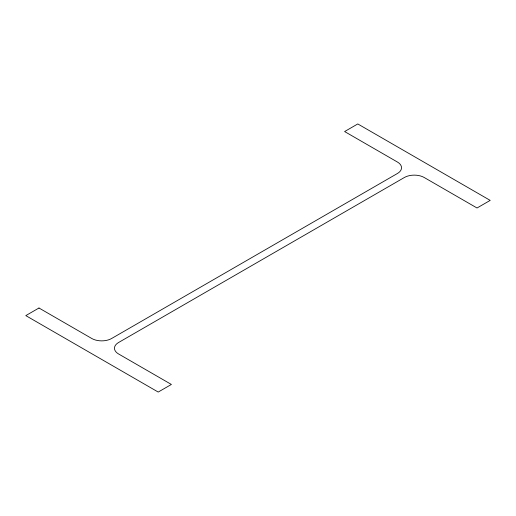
<?xml version="1.0" encoding="UTF-8"?>
<svg xmlns="http://www.w3.org/2000/svg" width="516" height="516" viewBox="0 0 516 516"><rect width="100%" height="100%" fill="white"/><g stroke="black" fill="none" stroke-linecap="round" stroke-linejoin="round"><path stroke-width="0.77" d="M38.977 308.007L25.8 315.611L158.212 392.057L171.383 384.452L118.564 353.957A14.016 8.095 0 0 1 118.564 342.514L404.383 177.498A14.016 8.095 0 0 1 424.204 177.498L477.023 207.993L490.2 200.389L357.788 123.943L344.617 131.548L397.436 162.043A14.016 8.095 0 0 1 397.436 173.486L111.617 338.502A14.016 8.095 0 0 1 91.796 338.502L38.977 308.007"/></g></svg>
